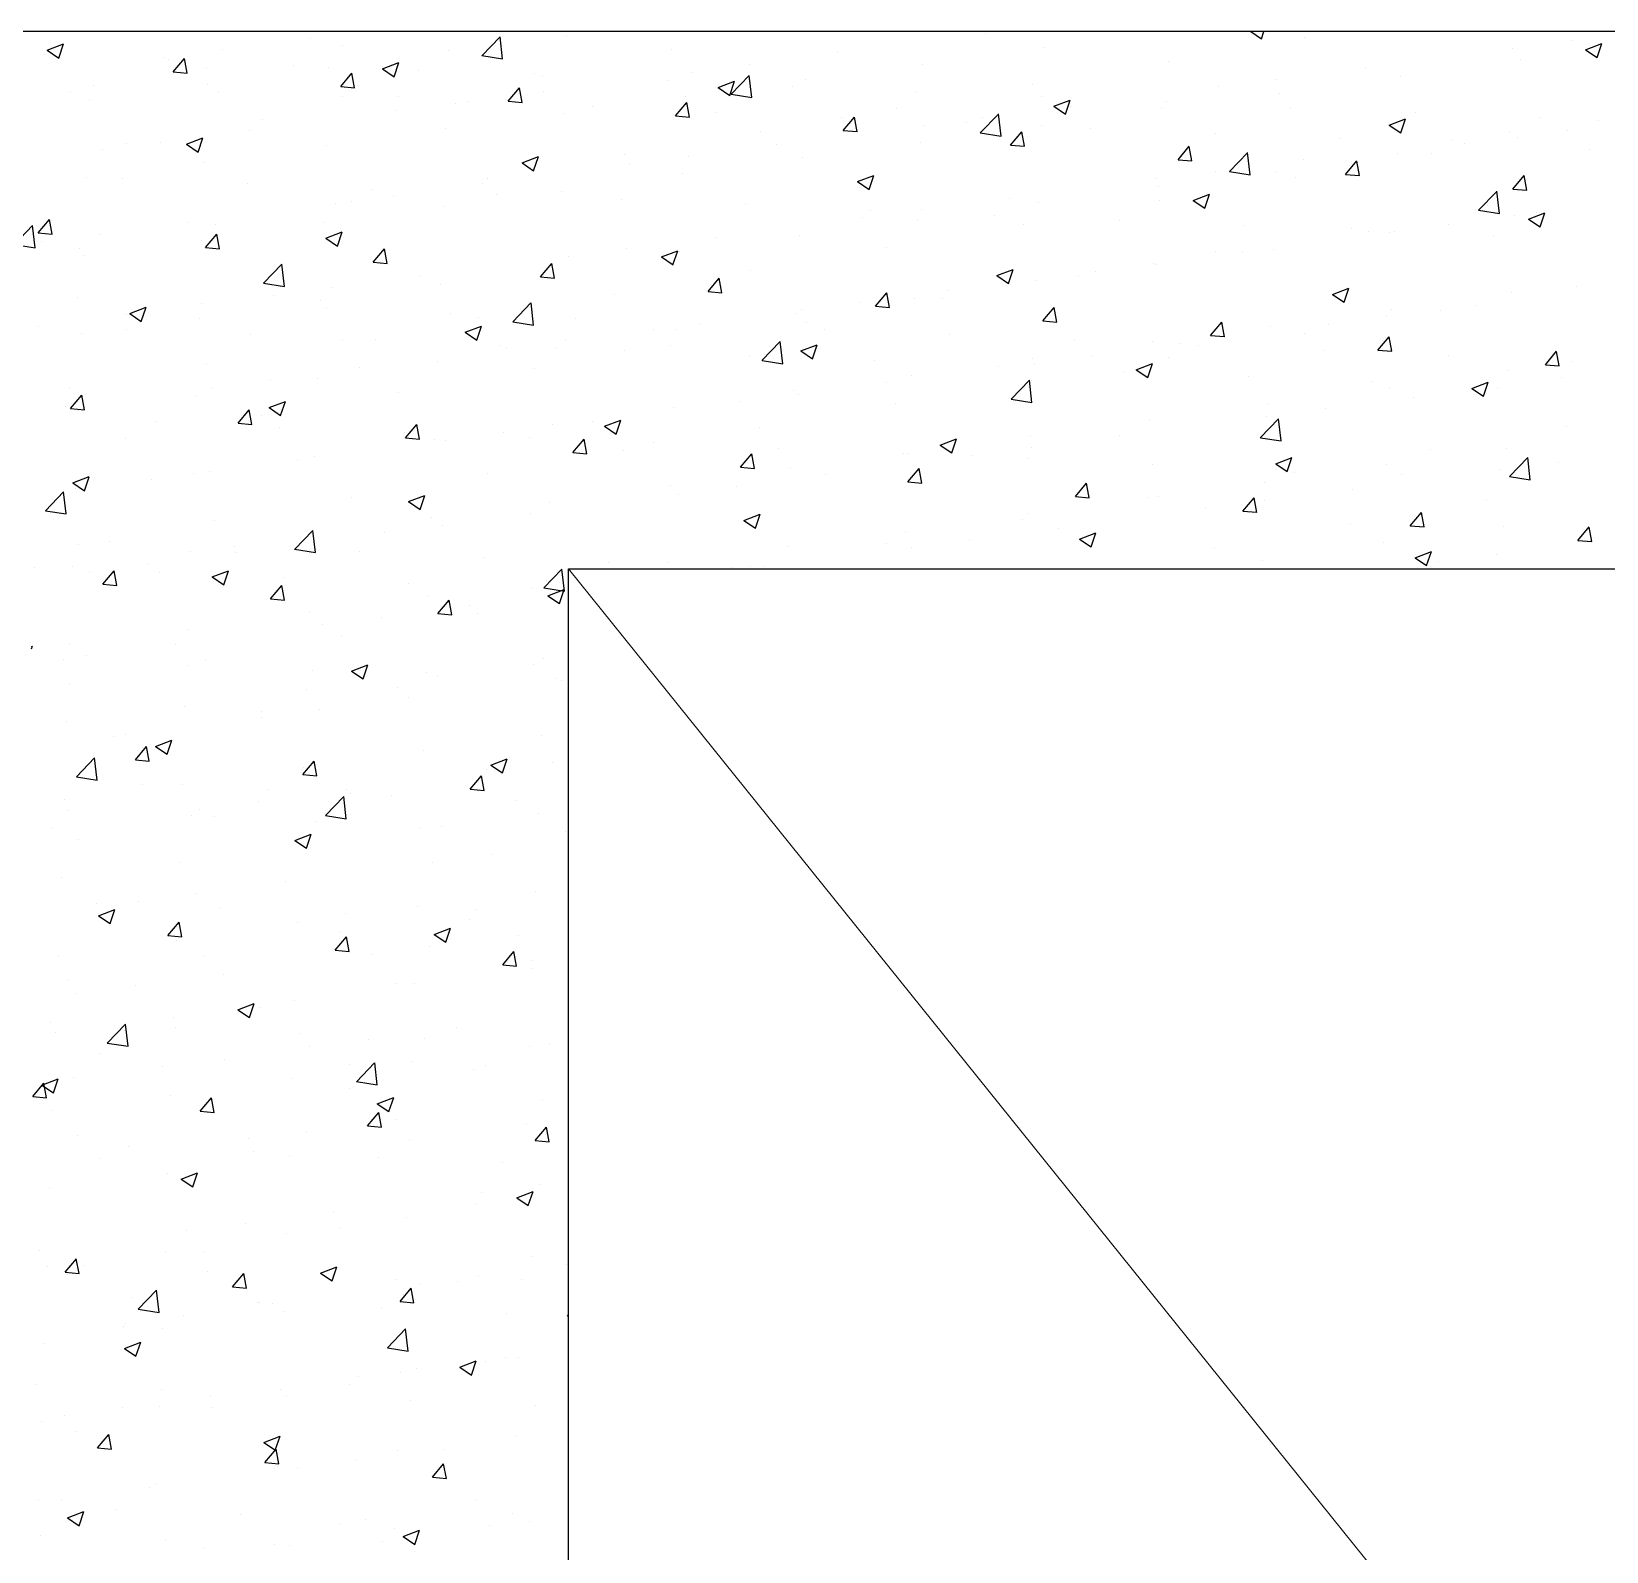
# Model space of a CAD drawing. Header units: millimetres. Extents: x 331487 to 517269, y 198509 to 399936.
# Drawn here: x 395720 to 396395, y 386898 to 387549 of the extents above; entities that cross this region are included whole.
import ezdxf

# ---------------------------------------------------------------- set-up
doc = ezdxf.new("R2010")
doc.units = ezdxf.units.MM
doc.header["$MEASUREMENT"] = 0
doc.layers.add('BEAM', color=1, linetype='Continuous', lineweight=5)
doc.layers.add('COLUMN', color=6, linetype='Continuous')

msp = doc.modelspace()

# ---------------------------------------------------------------- linework, layer by layer
at = {"layer": 'BEAM', "ltscale": 250}
msp.add_line((395950.13, 387319.03), (397850.13, 384959.03), dxfattribs=at)
at = {"layer": 'COLUMN'}
for p, q in [((398080.13, 387549.03), (393590.13, 387549.03)), ((395950.13, 384959.03), (395950.13, 387319.03)), ((395950.13, 387319.03), (398080.13, 387319.03))]:
    msp.add_line(p, q, dxfattribs=at)
at = {"layer": 'COLUMN', "color": 2, "linetype": 'Continuous'}
for p, q in [((395726.82, 387541.03), (395733.82, 387543.72)), ((395731.79, 387537.67), (395733.82, 387543.72)), ((395839.73, 387546.14), (395839.73, 387546.14)), ((395853.5, 387543.19), (395853.5, 387543.19)), ((395913.01, 387538.68), (395920.8, 387546.8)), ((395921.92, 387537.32), (395920.81, 387546.81)), ((395949.36, 387547.1), (395949.36, 387547.1)), ((396128.7, 387548.21), (396128.7, 387548.21)), ((396242.32, 387549.03), (396246.95, 387545.9)), ((396246.95, 387545.9), (396248, 387549.03)), ((396265.57, 387546.3), (396265.57, 387546.3)), ((396379.56, 387545.25), (396379.56, 387545.25)), ((396385.69, 387541.25), (396392.69, 387543.94)), ((396390.66, 387537.89), (396392.69, 387543.93)), ((395725.64, 387539.16), (395725.64, 387539.16)), ((395726.82, 387541.03), (395731.79, 387537.67)), ((395776.82, 387537.86), (395776.82, 387537.86)), ((395779.02, 387536.91), (395779.02, 387536.91)), ((395780.84, 387531.77), (395785.66, 387537.52)), ((395786.82, 387531.24), (395785.66, 387537.51)), ((395801.86, 387541.15), (395801.86, 387541.15)), ((395898.85, 387540.7), (395898.85, 387540.7)), ((395913.02, 387538.7), (395921.92, 387537.32)), ((395994.1, 387541.25), (395994.1, 387541.25)), ((396065.55, 387539.89), (396065.55, 387539.89)), ((396153.88, 387542.25), (396153.88, 387542.25)), ((396207.25, 387536.29), (396207.25, 387536.29)), ((396354.52, 387541.96), (396354.52, 387541.96)), ((396357.8, 387536.94), (396357.8, 387536.94)), ((396385.69, 387541.25), (396390.67, 387537.89)), ((395780.84, 387531.77), (395786.82, 387531.25)), ((395795.18, 387533.18), (395795.18, 387533.18)), ((395832.4, 387534.65), (395832.4, 387534.65)), ((395847.51, 387533.66), (395847.51, 387533.66)), ((395852.57, 387525.5), (395857.39, 387531.24)), ((395858.54, 387524.97), (395857.39, 387531.24)), ((395870.53, 387533.02), (395877.53, 387535.71)), ((395870.53, 387533.02), (395875.5, 387529.67)), ((395875.5, 387529.66), (395877.53, 387535.71)), ((395885.78, 387532.4), (395885.78, 387532.4)), ((395935.78, 387531.24), (395935.78, 387531.24)), ((395939.17, 387530.14), (395939.17, 387530.14)), ((396002.64, 387531.61), (396002.64, 387531.61)), ((396019.74, 387522.13), (396027.52, 387530.25)), ((396028.64, 387520.76), (396027.54, 387530.26)), ((396027.68, 387534.9), (396027.68, 387534.9)), ((396101.94, 387534.75), (396101.94, 387534.75)), ((396291.37, 387533.64), (396291.37, 387533.64)), ((396306.45, 387529.9), (396306.45, 387529.9)), ((395736.86, 387523.17), (395736.86, 387523.17)), ((395746.72, 387525.73), (395746.72, 387525.73)), ((395795.57, 387526.16), (395795.57, 387526.16)), ((395800.11, 387523.48), (395800.11, 387523.48)), ((395852.57, 387525.5), (395858.54, 387524.97)), ((395924.29, 387519.22), (395929.11, 387524.97)), ((395930.27, 387518.69), (395929.11, 387524.96)), ((395939.49, 387523.29), (395939.49, 387523.29)), ((395992.55, 387527.89), (395992.55, 387527.89)), ((396014.24, 387525.01), (396021.24, 387527.7)), ((396014.24, 387525.01), (396019.22, 387521.66)), ((396019.21, 387521.66), (396021.24, 387527.7)), ((396045.93, 387525.63), (396045.93, 387525.63)), ((396051.43, 387528.35), (396051.43, 387528.35)), ((396099.31, 387523.38), (396099.31, 387523.38)), ((396148.93, 387526.28), (396148.93, 387526.28)), ((396228.46, 387525.36), (396228.46, 387525.36)), ((396253.49, 387528.66), (396253.49, 387528.66)), ((396254.52, 387522.4), (396254.52, 387522.4)), ((395745.06, 387519.76), (395745.06, 387519.76)), ((395853.49, 387521.22), (395853.49, 387521.22)), ((395877.46, 387521.23), (395877.46, 387521.23)), ((395901.61, 387518.31), (395901.61, 387518.31)), ((395906.87, 387518.97), (395906.87, 387518.97)), ((395924.29, 387519.22), (395930.27, 387518.7)), ((395960.25, 387516.71), (395960.25, 387516.71)), ((395996.02, 387512.95), (396000.84, 387518.69)), ((396000.08, 387521.31), (396000.08, 387521.31)), ((396001.99, 387512.42), (396000.84, 387518.69)), ((396019.75, 387522.14), (396028.64, 387520.76)), ((396090.61, 387516.27), (396090.61, 387516.27)), ((396152.7, 387521.12), (396152.7, 387521.12)), ((396157.96, 387517), (396164.96, 387519.69)), ((396157.96, 387517), (396162.93, 387513.65)), ((396162.93, 387513.65), (396164.96, 387519.69)), ((396165.3, 387517.05), (396165.3, 387517.05)), ((396204.01, 387516), (396204.01, 387516)), ((396206.08, 387518.86), (396206.08, 387518.86)), ((396259.46, 387516.61), (396259.46, 387516.61)), ((395819.14, 387511.22), (395819.14, 387511.22)), ((395876.58, 387515.01), (395876.58, 387515.01)), ((395948.15, 387513.81), (395948.15, 387513.81)), ((395996.02, 387512.95), (396002, 387512.42)), ((396013.63, 387514.45), (396013.63, 387514.45)), ((396067.02, 387512.2), (396067.02, 387512.2)), ((396067.75, 387506.67), (396072.57, 387512.42)), ((396073.72, 387506.14), (396072.56, 387512.41)), ((396120.4, 387509.94), (396120.4, 387509.94)), ((396126.46, 387505.58), (396134.25, 387513.7)), ((396127.43, 387512.06), (396127.43, 387512.06)), ((396135.37, 387504.21), (396134.26, 387513.71)), ((396152.66, 387508.96), (396152.66, 387508.96)), ((396301.67, 387508.99), (396308.67, 387511.68)), ((396301.67, 387508.99), (396306.64, 387505.64)), ((396306.64, 387505.64), (396308.67, 387511.68)), ((396312.84, 387514.35), (396312.84, 387514.35)), ((396366.23, 387512.1), (396366.23, 387512.1)), ((396391.12, 387510.8), (396391.12, 387510.8)), ((395786.51, 387500.77), (395793.51, 387503.46)), ((395791.48, 387497.41), (395793.51, 387503.45)), ((395813.42, 387506.7), (395813.42, 387506.7)), ((395897.64, 387507.41), (395897.64, 387507.41)), ((396032.29, 387506.26), (396032.29, 387506.26)), ((396067.75, 387506.67), (396073.72, 387506.15)), ((396102.4, 387508.76), (396102.4, 387508.76)), ((396126.47, 387505.59), (396135.37, 387504.21)), ((396139.47, 387500.4), (396144.29, 387506.14)), ((396145.45, 387499.87), (396144.29, 387506.13)), ((396173.78, 387507.69), (396173.78, 387507.69)), ((396227.16, 387505.43), (396227.16, 387505.43)), ((396280.55, 387503.18), (396280.55, 387503.18)), ((396328.21, 387502.52), (396328.21, 387502.52)), ((396353.25, 387505.81), (396353.25, 387505.81)), ((396356.58, 387503.65), (396356.58, 387503.65)), ((396378.07, 387506.65), (396378.07, 387506.65)), ((395750.52, 387498.42), (395750.52, 387498.42)), ((395760.83, 387501.21), (395760.83, 387501.21)), ((395775.55, 387501.71), (395775.55, 387501.71)), ((395786.51, 387500.77), (395791.48, 387497.41)), ((395846.29, 387500.37), (395846.29, 387500.37)), ((395930.22, 387492.76), (395937.22, 387495.45)), ((395935.19, 387489.4), (395937.22, 387495.45)), ((395973.97, 387496.24), (395973.97, 387496.24)), ((396001.37, 387495.46), (396001.37, 387495.46)), ((396039.24, 387500.45), (396039.24, 387500.45)), ((396100.72, 387501.46), (396100.72, 387501.46)), ((396139.47, 387500.4), (396145.45, 387499.87)), ((396211.2, 387494.12), (396216.02, 387499.87)), ((396217.17, 387493.59), (396216.02, 387499.86)), ((396233.18, 387489.03), (396240.97, 387497.14)), ((396242.09, 387487.66), (396240.99, 387497.16)), ((396305.24, 387496.61), (396305.24, 387496.61)), ((396319.76, 387496.64), (396319.76, 387496.64)), ((396333.93, 387500.92), (396333.93, 387500.92)), ((396387.31, 387498.67), (396387.31, 387498.67)), ((395794.35, 387492.87), (395794.35, 387492.87)), ((395930.22, 387492.76), (395935.2, 387489.4)), ((395976.34, 387492.17), (395976.34, 387492.17)), ((396050.21, 387495.06), (396050.21, 387495.06)), ((396211.2, 387494.12), (396217.17, 387493.6)), ((396227.19, 387489.21), (396227.19, 387489.21)), ((396233.2, 387489.04), (396242.09, 387487.66)), ((396253.3, 387489.11), (396253.3, 387489.11)), ((396265.06, 387494.2), (396265.06, 387494.2)), ((396282.92, 387487.84), (396287.74, 387493.59)), ((396288.9, 387487.32), (396287.74, 387493.58)), ((395743.84, 387486.47), (395743.84, 387486.47)), ((395759.13, 387486.08), (395759.13, 387486.08)), ((395812.51, 387483.82), (395812.51, 387483.82)), ((395913.18, 387483.85), (395913.18, 387483.85)), ((395915.65, 387486.23), (395915.65, 387486.23)), ((395998.87, 387488.02), (395998.87, 387488.02)), ((396073.93, 387484.75), (396080.94, 387487.44)), ((396073.93, 387484.75), (396078.91, 387481.39)), ((396078.91, 387481.39), (396080.93, 387487.44)), ((396202.15, 387485.92), (396202.15, 387485.92)), ((396202.79, 387482.71), (396202.79, 387482.71)), ((396261.44, 387486.63), (396261.44, 387486.63)), ((396282.92, 387487.84), (396288.9, 387487.32)), ((396354.65, 387481.57), (396359.47, 387487.31)), ((396360.62, 387481.04), (396359.47, 387487.31)), ((395850.27, 387475.57), (395850.27, 387475.57)), ((395857.34, 387476.22), (395857.34, 387476.22)), ((395865.89, 387481.57), (395865.89, 387481.57)), ((395875.31, 387478.87), (395875.31, 387478.87)), ((395919.27, 387479.31), (395919.27, 387479.31)), ((395946.93, 387480.52), (395946.93, 387480.52)), ((395972.65, 387477.06), (395972.65, 387477.06)), ((396139, 387477.6), (396139, 387477.6)), ((396151.45, 387475.67), (396151.45, 387475.67)), ((396203.12, 387476.62), (396203.12, 387476.62)), ((396217.65, 387476.74), (396224.65, 387479.43)), ((396217.65, 387476.74), (396222.62, 387473.39)), ((396222.62, 387473.38), (396224.65, 387479.43)), ((396339.91, 387472.48), (396347.7, 387480.59)), ((396348.81, 387471.11), (396347.71, 387480.61)), ((396354.65, 387481.57), (396360.63, 387481.05)), ((395722.99, 387462.83), (395727.81, 387468.57)), ((395728.97, 387462.3), (395727.81, 387468.57)), ((395896.42, 387474.12), (395896.42, 387474.12)), ((396026.04, 387474.8), (396026.04, 387474.8)), ((396076.09, 387469.32), (396076.09, 387469.32)), ((396079.42, 387472.54), (396079.42, 387472.54)), ((396101.12, 387472.62), (396101.12, 387472.62)), ((396132.8, 387470.29), (396132.8, 387470.29)), ((396339.92, 387472.49), (396348.81, 387471.11)), ((396343.72, 387474.68), (396343.72, 387474.68)), ((396355.37, 387470.36), (396355.37, 387470.36)), ((396361.36, 387468.73), (396368.36, 387471.42)), ((396361.36, 387468.73), (396366.33, 387465.38)), ((396364.81, 387471.36), (396364.81, 387471.36)), ((396366.33, 387465.38), (396368.36, 387471.42)), ((395712.82, 387457.82), (395720.61, 387465.94)), ((395721.73, 387456.46), (395720.62, 387465.95)), ((395722.99, 387462.83), (395728.97, 387462.3)), ((395749.24, 387462.27), (395749.24, 387462.27)), ((395787.12, 387467.26), (395787.12, 387467.26)), ((395794.72, 387456.55), (395799.54, 387462.3)), ((395799.02, 387466.21), (395799.02, 387466.21)), ((395800.69, 387456.02), (395799.54, 387462.29)), ((395845.08, 387467.08), (395845.08, 387467.08)), ((395846.2, 387460.51), (395853.2, 387463.19)), ((395851.17, 387457.15), (395853.2, 387463.19)), ((396049, 387461.77), (396049, 387461.77)), ((396099.51, 387468.17), (396099.51, 387468.17)), ((396144.8, 387466.61), (396144.8, 387466.61)), ((396186.18, 387468.03), (396186.18, 387468.03)), ((396239.57, 387465.78), (396239.57, 387465.78)), ((396285.4, 387464.67), (396285.4, 387464.67)), ((396292.95, 387463.52), (396292.95, 387463.52)), ((396301.91, 387463.07), (396301.91, 387463.07)), ((396304.02, 387463.32), (396304.02, 387463.32)), ((396326.94, 387466.37), (396326.94, 387466.37)), ((395712.83, 387457.84), (395721.73, 387456.46)), ((395724.21, 387458.97), (395724.21, 387458.97)), ((395740.7, 387456.2), (395740.7, 387456.2)), ((395793.14, 387459.58), (395793.14, 387459.58)), ((395794.72, 387456.55), (395800.69, 387456.03)), ((395846.2, 387460.51), (395851.17, 387457.15)), ((395866.44, 387450.28), (395871.26, 387456.02)), ((395872.42, 387449.75), (395871.26, 387456.02)), ((395975.06, 387456.02), (395975.06, 387456.02)), ((395989.91, 387452.5), (395996.91, 387455.18)), ((395994.88, 387449.14), (395996.91, 387455.18)), ((396012.94, 387461.01), (396012.94, 387461.01)), ((396086.48, 387456.6), (396086.48, 387456.6)), ((396252.08, 387455.82), (396252.08, 387455.82)), ((396346.33, 387461.27), (396346.33, 387461.27)), ((395742.63, 387453.18), (395742.63, 387453.18)), ((395819.55, 387441.27), (395827.33, 387449.39)), ((395828.45, 387439.9), (395827.35, 387449.4)), ((395866.44, 387450.28), (395872.42, 387449.75)), ((395938.17, 387444), (395942.99, 387449.75)), ((395944.14, 387443.47), (395942.99, 387449.74)), ((395950.03, 387452.73), (395950.03, 387452.73)), ((395989.91, 387452.5), (395994.89, 387449.14)), ((395997.65, 387454.73), (395997.65, 387454.73)), ((396200.88, 387449.77), (396200.88, 387449.77)), ((396201.57, 387449.42), (396201.57, 387449.42)), ((396227.08, 387454.66), (396227.08, 387454.66)), ((396238.75, 387454.76), (396238.75, 387454.76)), ((395886.87, 387444.41), (395886.87, 387444.41)), ((395938.17, 387444), (395944.15, 387443.48)), ((395945.71, 387447.23), (395945.71, 387447.23)), ((396009.89, 387437.73), (396014.72, 387443.47)), ((396015.87, 387437.2), (396014.71, 387443.47)), ((396028.16, 387446.59), (396028.16, 387446.59)), ((396133.62, 387444.49), (396140.63, 387447.18)), ((396133.62, 387444.49), (396138.6, 387441.13)), ((396138.6, 387441.13), (396140.62, 387447.17)), ((396150.23, 387442.38), (396150.23, 387442.38)), ((396168.76, 387444.65), (396168.76, 387444.65)), ((396175.85, 387446.48), (396175.85, 387446.48)), ((395739.65, 387434.98), (395739.65, 387434.98)), ((395819.56, 387441.28), (395828.45, 387439.9)), ((395823.97, 387436.13), (395823.97, 387436.13)), ((395849, 387439.43), (395849, 387439.43)), ((395895.2, 387440.83), (395895.2, 387440.83)), ((395969.84, 387436.58), (395969.84, 387436.58)), ((396009.89, 387437.73), (396015.87, 387437.2)), ((396081.62, 387431.45), (396086.44, 387437.2)), ((396087.6, 387430.92), (396086.44, 387437.19)), ((396098.29, 387434.88), (396098.29, 387434.88)), ((396112.69, 387438.16), (396112.69, 387438.16)), ((396277.34, 387436.48), (396284.34, 387439.17)), ((396277.34, 387436.48), (396282.31, 387433.12)), ((396282.31, 387433.12), (396284.34, 387439.17)), ((396354.15, 387437.07), (396354.15, 387437.07)), ((396381.91, 387439.69), (396381.91, 387439.69)), ((395762.18, 387428.25), (395769.18, 387430.94)), ((395762.18, 387428.25), (395767.15, 387424.9)), ((395767.15, 387424.9), (395769.18, 387430.94)), ((395793.03, 387432.72), (395793.03, 387432.72)), ((395843.86, 387433.79), (395843.86, 387433.79)), ((395846.42, 387430.47), (395846.42, 387430.47)), ((395899.8, 387428.21), (395899.8, 387428.21)), ((395926.27, 387424.72), (395934.06, 387432.84)), ((395935.18, 387423.35), (395934.07, 387432.85)), ((396047.78, 387428.48), (396047.78, 387428.48)), ((396049.78, 387429.88), (396049.78, 387429.88)), ((396074.82, 387433.18), (396074.82, 387433.18)), ((396081.62, 387431.45), (396087.6, 387430.93)), ((396110.44, 387434.64), (396110.44, 387434.64)), ((396153.35, 387425.18), (396158.17, 387430.92)), ((396159.32, 387424.65), (396158.17, 387430.92)), ((396302.81, 387430.03), (396302.81, 387430.03)), ((396323.59, 387429.68), (396323.59, 387429.68)), ((396338.51, 387431.92), (396338.51, 387431.92)), ((395722.94, 387422.83), (395722.94, 387422.83)), ((395760.74, 387421.55), (395760.74, 387421.55)), ((395760.81, 387427.82), (395760.81, 387427.82)), ((395791.92, 387426.29), (395791.92, 387426.29)), ((395905.89, 387420.24), (395912.89, 387422.93)), ((395910.86, 387416.89), (395912.89, 387422.93)), ((395911.53, 387426.57), (395911.53, 387426.57)), ((395926.28, 387424.73), (395935.18, 387423.35)), ((395953.18, 387425.96), (395953.18, 387425.96)), ((395986.63, 387421.57), (395986.63, 387421.57)), ((395996.44, 387421.44), (395996.44, 387421.44)), ((396006.56, 387423.7), (396006.56, 387423.7)), ((396052.12, 387424.63), (396052.12, 387424.63)), ((396059.95, 387421.45), (396059.95, 387421.45)), ((396153.35, 387425.18), (396159.32, 387424.65)), ((396225.07, 387418.9), (396229.89, 387424.65)), ((396231.05, 387418.37), (396229.89, 387424.64)), ((396250.87, 387422.53), (396250.87, 387422.53)), ((396275.6, 387423.63), (396275.6, 387423.63)), ((396300.63, 387426.93), (396300.63, 387426.93)), ((395741.41, 387419.89), (395741.41, 387419.89)), ((395814.12, 387419.29), (395814.12, 387419.29)), ((395853.21, 387416.56), (395853.21, 387416.56)), ((395867.5, 387417.03), (395867.5, 387417.03)), ((395905.89, 387420.24), (395910.86, 387416.89)), ((395920.88, 387414.78), (395920.88, 387414.78)), ((395948.76, 387416.58), (395948.76, 387416.58)), ((395993.81, 387414.62), (395993.81, 387414.62)), ((396032.99, 387408.17), (396040.78, 387416.28)), ((396041.9, 387406.8), (396040.8, 387416.3)), ((396049.6, 387412.24), (396056.6, 387414.92)), ((396054.57, 387408.88), (396056.6, 387414.92)), ((396113.33, 387419.19), (396113.33, 387419.19)), ((396166.71, 387416.93), (396166.71, 387416.93)), ((396200.36, 387416.13), (396200.36, 387416.13)), ((396212.45, 387415.32), (396212.45, 387415.32)), ((396220.09, 387414.68), (396220.09, 387414.68)), ((396225.07, 387418.9), (396231.05, 387418.38)), ((396265.27, 387419.67), (396265.27, 387419.67)), ((396296.8, 387412.63), (396301.62, 387418.37)), ((396302.77, 387412.1), (396301.62, 387418.37)), ((395923.72, 387413.29), (395923.72, 387413.29)), ((395944.5, 387413.94), (395944.5, 387413.94)), ((395974.27, 387412.52), (395974.27, 387412.52)), ((396027.65, 387410.27), (396027.65, 387410.27)), ((396033.01, 387408.18), (396041.9, 387406.8)), ((396049.6, 387412.24), (396054.58, 387408.88)), ((396081.03, 387408.01), (396081.03, 387408.01)), ((396149.01, 387409.09), (396149.01, 387409.09)), ((396174.57, 387410.33), (396174.57, 387410.33)), ((396206.95, 387409.66), (396206.95, 387409.66)), ((396273.47, 387412.42), (396273.47, 387412.42)), ((396296.8, 387412.63), (396302.78, 387412.1)), ((396326.86, 387410.17), (396326.86, 387410.17)), ((396368.52, 387406.35), (396373.35, 387412.1)), ((396374.5, 387405.82), (396373.34, 387412.09)), ((396380.24, 387407.91), (396380.24, 387407.91)), ((395794.89, 387406.55), (395794.89, 387406.55)), ((395860.57, 387404.97), (395860.57, 387404.97)), ((395893.99, 387407.54), (395893.99, 387407.54)), ((395935.49, 387404.61), (395935.49, 387404.61)), ((396097.08, 387401.59), (396097.08, 387401.59)), ((396134.41, 387405.76), (396134.41, 387405.76)), ((396149.54, 387407.04), (396149.54, 387407.04)), ((396187.79, 387403.5), (396187.79, 387403.5)), ((396193.32, 387404.23), (396200.32, 387406.91)), ((396193.32, 387404.23), (396198.29, 387400.87)), ((396198.29, 387400.87), (396200.31, 387406.91)), ((396241.18, 387401.25), (396241.18, 387401.25)), ((396352.93, 387403.78), (396352.93, 387403.78)), ((396368.52, 387406.35), (396374.5, 387405.83)), ((395736.57, 387396.54), (395736.57, 387396.54)), ((395797.66, 387396.69), (395797.66, 387396.69)), ((395822.69, 387399.98), (395822.69, 387399.98)), ((395842.64, 387400.5), (395842.64, 387400.5)), ((395877.17, 387394.6), (395877.17, 387394.6)), ((396046.56, 387395.19), (396046.56, 387395.19)), ((396086.38, 387398.72), (396086.38, 387398.72)), ((396139.72, 387391.62), (396147.51, 387399.73)), ((396148.62, 387390.25), (396147.52, 387399.75)), ((396148.63, 387399.65), (396148.63, 387399.65)), ((396294.56, 387398.99), (396294.56, 387398.99)), ((396301.59, 387396.74), (396301.59, 387396.74)), ((396337.03, 387396.22), (396344.03, 387398.91)), ((396337.03, 387396.22), (396342, 387392.86)), ((396342, 387392.86), (396344.03, 387398.9)), ((396347.94, 387396.74), (396347.94, 387396.74)), ((396375.36, 387400.79), (396375.36, 387400.79)), ((395734.5, 387388.37), (395734.5, 387388.37)), ((395736.87, 387387.61), (395741.69, 387393.35)), ((395736.87, 387387.61), (395742.84, 387387.09)), ((395742.84, 387387.08), (395741.68, 387393.35)), ((395790.71, 387393), (395790.71, 387393)), ((395821.87, 387387.99), (395828.87, 387390.68)), ((395821.87, 387387.99), (395826.84, 387384.64)), ((395826.84, 387384.63), (395828.87, 387390.68)), ((395995.22, 387388.15), (395995.22, 387388.15)), ((396023.48, 387390.44), (396023.48, 387390.44)), ((396048.51, 387393.74), (396048.51, 387393.74)), ((396090.32, 387389.64), (396090.32, 387389.64)), ((396139.73, 387391.63), (396148.62, 387390.25)), ((396249.65, 387389.24), (396249.65, 387389.24)), ((396274.33, 387387.49), (396274.33, 387387.49)), ((396312.2, 387392.47), (396312.2, 387392.47)), ((395740.19, 387386.6), (395740.19, 387386.6)), ((395773.14, 387381.89), (395773.14, 387381.89)), ((395808.59, 387381.33), (395813.41, 387387.08)), ((395808.59, 387381.33), (395814.57, 387380.81)), ((395814.57, 387380.8), (395813.41, 387387.07)), ((395818.85, 387384.59), (395818.85, 387384.59)), ((395880.32, 387375.06), (395885.14, 387380.8)), ((395886.29, 387374.53), (395885.14, 387380.8)), ((395960.32, 387382.13), (395960.32, 387382.13)), ((395965.58, 387379.98), (395972.58, 387382.67)), ((395970.55, 387376.63), (395972.58, 387382.67)), ((396199.14, 387382.84), (396199.14, 387382.84)), ((396246.44, 387375.06), (396254.23, 387383.18)), ((396249.29, 387384.19), (396249.29, 387384.19)), ((396255.35, 387373.7), (396254.24, 387383.19)), ((395760.53, 387374.58), (395760.53, 387374.58)), ((395826.52, 387379.64), (395826.52, 387379.64)), ((395879.9, 387377.38), (395879.9, 387377.38)), ((395880.32, 387375.06), (395886.29, 387374.53)), ((395892.77, 387374.25), (395892.77, 387374.25)), ((395922.45, 387377.14), (395922.45, 387377.14)), ((395933.29, 387375.13), (395933.29, 387375.13)), ((395943.28, 387380.65), (395943.28, 387380.65)), ((395952.04, 387368.78), (395956.86, 387374.53)), ((395958.02, 387368.25), (395956.86, 387374.52)), ((395965.58, 387379.98), (395970.55, 387376.63)), ((396032, 387379.63), (396032, 387379.63)), ((396109.29, 387371.97), (396116.29, 387374.66)), ((396114.26, 387368.62), (396116.29, 387374.66)), ((396147.8, 387375.8), (396147.8, 387375.8)), ((396186.14, 387375.88), (396186.14, 387375.88)), ((396246.45, 387375.08), (396255.35, 387373.7)), ((396377.78, 387380.02), (396377.78, 387380.02)), ((395841.43, 387367.21), (395841.43, 387367.21)), ((395897.41, 387373.84), (395897.41, 387373.84)), ((395952.04, 387368.78), (395958.02, 387368.26)), ((395973.68, 387369.62), (395973.68, 387369.62)), ((395986.67, 387372.87), (395986.67, 387372.87)), ((396023.77, 387362.51), (396028.59, 387368.25)), ((396029.75, 387361.98), (396028.59, 387368.25)), ((396040.05, 387370.61), (396040.05, 387370.61)), ((396093.43, 387368.36), (396093.43, 387368.36)), ((396095.86, 387368.3), (396095.86, 387368.3)), ((396109.29, 387371.97), (396114.27, 387368.62)), ((396123.23, 387367.6), (396123.23, 387367.6)), ((396148.27, 387370.89), (396148.27, 387370.89)), ((396319.46, 387370.01), (396319.46, 387370.01)), ((396351.72, 387370.49), (396351.72, 387370.49)), ((395796.39, 387360.54), (395796.39, 387360.54)), ((395834.26, 387365.53), (395834.26, 387365.53)), ((396023.77, 387362.51), (396029.75, 387361.98)), ((396045.35, 387361.9), (396045.35, 387361.9)), ((396095.5, 387356.23), (396100.32, 387361.98)), ((396101.47, 387355.7), (396100.31, 387361.97)), ((396146.81, 387366.1), (396146.81, 387366.1)), ((396200.2, 387363.85), (396200.2, 387363.85)), ((396253.01, 387363.96), (396260.01, 387366.65)), ((396253.01, 387363.96), (396257.98, 387360.61)), ((396253.58, 387361.59), (396253.58, 387361.59)), ((396257.98, 387360.61), (396260, 387366.65)), ((396300.38, 387363.45), (396300.38, 387363.45)), ((396349.05, 387361.35), (396349.05, 387361.35)), ((396353.17, 387358.51), (396360.95, 387366.63)), ((396362.07, 387357.14), (396360.97, 387366.64)), ((396374.08, 387364.64), (396374.08, 387364.64)), ((395737.84, 387355.74), (395744.85, 387358.43)), ((395737.85, 387355.74), (395742.82, 387352.38)), ((395742.82, 387352.38), (395744.84, 387358.42)), ((395771.35, 387357.25), (395771.35, 387357.25)), ((395789.49, 387359.71), (395789.49, 387359.71)), ((395915.36, 387359.61), (395915.36, 387359.61)), ((395994, 387354.86), (395994, 387354.86)), ((396022.2, 387354.29), (396022.2, 387354.29)), ((396060.08, 387359.28), (396060.08, 387359.28)), ((396095.5, 387356.23), (396101.47, 387355.71)), ((396167.22, 387349.96), (396172.04, 387355.7)), ((396173.2, 387349.43), (396172.04, 387355.7)), ((396248.44, 387355.95), (396248.44, 387355.95)), ((396261.14, 387360), (396261.14, 387360)), ((396306.96, 387359.34), (396306.96, 387359.34)), ((396353.18, 387358.52), (396362.07, 387357.14)), ((396360.34, 387357.08), (396360.34, 387357.08)), ((395726.08, 387343.86), (395733.87, 387351.98)), ((395734.99, 387342.49), (395733.88, 387351.99)), ((395738.98, 387353.31), (395738.98, 387353.31)), ((395857.04, 387349.59), (395857.04, 387349.59)), ((395881.56, 387347.73), (395888.56, 387350.42)), ((395881.56, 387347.73), (395886.53, 387344.37)), ((395886.53, 387344.37), (395888.56, 387350.42)), ((395942.07, 387347.36), (395942.07, 387347.36)), ((395997.17, 387351), (395997.17, 387351)), ((396167.22, 387349.96), (396173.2, 387349.43)), ((396197.93, 387349.55), (396197.93, 387349.55)), ((396202.82, 387349.99), (396202.82, 387349.99)), ((396238.95, 387343.68), (396243.77, 387349.43)), ((396244.92, 387343.15), (396243.77, 387349.42)), ((396248.02, 387348.05), (396248.02, 387348.05)), ((396285.89, 387353.03), (396285.89, 387353.03)), ((396343.42, 387348.06), (396343.42, 387348.06)), ((395726.09, 387343.87), (395734.99, 387342.49)), ((395891.56, 387340.96), (395891.56, 387340.96)), ((395934.01, 387342.68), (395934.01, 387342.68)), ((396025.27, 387339.72), (396032.27, 387342.41)), ((396030.24, 387336.36), (396032.27, 387342.41)), ((396146.58, 387342.51), (396146.58, 387342.51)), ((396222.99, 387344.75), (396222.99, 387344.75)), ((396238.95, 387343.68), (396244.92, 387343.16)), ((396310.67, 387337.41), (396315.49, 387343.15)), ((396316.65, 387336.88), (396315.49, 387343.15)), ((395798.72, 387339.58), (395798.72, 387339.58)), ((395832.8, 387327.31), (395840.59, 387335.42)), ((395840.21, 387333.92), (395840.21, 387333.92)), ((395841.71, 387325.94), (395840.6, 387335.44)), ((395871.11, 387334.4), (395871.11, 387334.4)), ((395896.14, 387337.7), (395896.14, 387337.7)), ((396025.27, 387339.72), (396030.25, 387336.36)), ((396094.64, 387335.01), (396094.64, 387335.01)), ((396144.5, 387339.98), (396144.5, 387339.98)), ((396159.83, 387336.44), (396159.83, 387336.44)), ((396168.98, 387331.71), (396175.99, 387334.4)), ((396173.96, 387328.35), (396175.98, 387334.4)), ((396285.1, 387338.05), (396285.1, 387338.05)), ((396310.67, 387337.41), (396316.65, 387336.88)), ((396350.5, 387337.2), (396350.5, 387337.2)), ((396382.4, 387331.13), (396387.22, 387336.88)), ((396388.38, 387330.6), (396387.22, 387336.87)), ((395740.4, 387329.57), (395740.4, 387329.57)), ((395753.67, 387330.79), (395753.67, 387330.79)), ((395807.05, 387328.54), (395807.05, 387328.54)), ((395832.82, 387327.32), (395841.71, 387325.94)), ((396044.13, 387328.61), (396044.13, 387328.61)), ((396086.19, 387329.97), (396086.19, 387329.97)), ((396096.92, 387328.15), (396096.92, 387328.15)), ((396121.96, 387331.45), (396121.96, 387331.45)), ((396168.98, 387331.71), (396173.96, 387328.36)), ((396226.79, 387328.03), (396226.79, 387328.03)), ((396299.16, 387330.16), (396299.16, 387330.16)), ((396382.4, 387331.13), (396388.38, 387330.61)), ((396385.65, 387330.19), (396385.65, 387330.19)), ((395737.76, 387320.02), (395737.76, 387320.02)), ((395770.08, 387321.1), (395770.08, 387321.1)), ((395788.27, 387326.42), (395788.27, 387326.42)), ((395807.95, 387326.09), (395807.95, 387326.09)), ((395860.43, 387326.28), (395860.43, 387326.28)), ((395913.81, 387324.03), (395913.81, 387324.03)), ((395967.19, 387321.77), (395967.19, 387321.77)), ((395992.79, 387321.57), (395992.79, 387321.57)), ((396247.22, 387322.67), (396247.22, 387322.67)), ((396312.7, 387323.7), (396319.7, 387326.39)), ((396312.7, 387323.7), (396317.67, 387320.35)), ((396317.67, 387320.35), (396319.7, 387326.39)), ((396322.74, 387321.91), (396322.74, 387321.91)), ((396347.78, 387325.2), (396347.78, 387325.2)), ((395721.37, 387319.62), (395721.37, 387319.62)), ((395745.05, 387317.81), (395745.05, 387317.81)), ((395750.74, 387312.39), (395755.56, 387318.13)), ((395756.72, 387311.86), (395755.56, 387318.13)), ((395774.75, 387317.36), (395774.75, 387317.36)), ((395797.54, 387315.48), (395804.54, 387318.16)), ((395797.54, 387315.48), (395802.51, 387312.12)), ((395802.51, 387312.12), (395804.53, 387318.16)), ((395828.13, 387315.1), (395828.13, 387315.1)), ((395939.53, 387310.76), (395947.32, 387318.87)), ((395940.85, 387314.07), (395940.85, 387314.07)), ((395948.43, 387309.39), (395947.33, 387318.89)), ((396020.58, 387319.51), (396020.58, 387319.51)), ((396027.87, 387319.96), (396027.87, 387319.96)), ((396033.77, 387319.84), (396033.77, 387319.84)), ((395750.74, 387312.39), (395756.72, 387311.87)), ((395822.47, 387306.11), (395827.29, 387311.86)), ((395828.44, 387305.59), (395827.29, 387311.85)), ((395881.51, 387312.85), (395881.51, 387312.85)), ((395890.34, 387307.67), (395890.34, 387307.67)), ((395934.9, 387310.59), (395934.9, 387310.59)), ((395939.54, 387310.77), (395948.43, 387309.39)), ((395941.25, 387307.47), (395948.25, 387310.15)), ((395941.25, 387307.47), (395946.22, 387304.11)), ((395946.22, 387304.11), (395948.25, 387310.15)), ((395822.47, 387306.11), (395828.44, 387305.59)), ((395839, 387300.63), (395839, 387300.63)), ((395894.19, 387299.84), (395899.01, 387305.58)), ((395894.19, 387299.84), (395900.17, 387299.32)), ((395900.17, 387299.31), (395899.01, 387305.58)), ((395907.71, 387303.24), (395907.71, 387303.24)), ((395911.23, 387299.94), (395911.23, 387299.94)), ((395787.06, 387293.13), (395787.06, 387293.13)), ((395844.8, 387294.96), (395844.8, 387294.96)), ((395869.83, 387298.26), (395869.83, 387298.26)), ((395736.55, 387286.73), (395736.55, 387286.73)), ((395781.65, 387286.65), (395781.65, 387286.65)), ((395852.91, 387289.93), (395852.91, 387289.93)), ((395720.13, 387285.76), (395720.52, 387285.91)), ((395720.13, 387284.78), (395720.51, 387285.91)), ((395733.77, 387279.96), (395733.77, 387279.96)), ((395743.77, 387281.66), (395743.77, 387281.66)), ((395794.59, 387279.92), (395794.59, 387279.92)), ((395939.63, 387280.78), (395939.63, 387280.78)), ((395787.15, 387277.71), (395787.15, 387277.71)), ((395840.53, 387275.45), (395840.53, 387275.45)), ((395857.23, 387275.21), (395864.23, 387277.9)), ((395857.23, 387275.21), (395862.2, 387271.86)), ((395862.2, 387271.86), (395864.23, 387277.9)), ((395889.12, 387274.38), (395889.12, 387274.38)), ((395893.92, 387273.19), (395893.92, 387273.19)), ((395935.19, 387277.98), (395935.19, 387277.98)), ((395736.27, 387269.91), (395736.27, 387269.91)), ((395837.78, 387267.34), (395837.78, 387267.34)), ((395876.87, 387267.97), (395876.87, 387267.97)), ((395944.56, 387272.12), (395944.56, 387272.12)), ((395947.3, 387270.94), (395947.3, 387270.94)), ((395785.84, 387259.84), (395785.84, 387259.84)), ((395881.4, 387263.8), (395881.4, 387263.8)), ((395735.33, 387253.44), (395735.33, 387253.44)), ((395818.49, 387255.52), (395818.49, 387255.52)), ((395818.55, 387257.96), (395818.55, 387257.96)), ((395843.53, 387258.82), (395843.53, 387258.82)), ((395755.34, 387247.21), (395755.34, 387247.21)), ((395760.24, 387247.95), (395760.24, 387247.95)), ((395938.42, 387247.49), (395938.42, 387247.49)), ((395764.62, 387237.17), (395769.44, 387242.92)), ((395770.59, 387236.64), (395769.43, 387242.91)), ((395773.2, 387242.96), (395780.21, 387245.65)), ((395773.2, 387242.96), (395778.18, 387239.61)), ((395778.18, 387239.6), (395780.2, 387245.65)), ((395887.91, 387241.09), (395887.91, 387241.09)), ((395739.34, 387229.9), (395747.13, 387238.01)), ((395748.24, 387228.53), (395747.14, 387238.03)), ((395764.62, 387237.17), (395770.59, 387236.65)), ((395836.34, 387230.89), (395841.16, 387236.64)), ((395836.56, 387234.05), (395836.56, 387234.05)), ((395842.32, 387230.37), (395841.16, 387236.63)), ((395915.06, 387232.98), (395915.06, 387232.98)), ((395916.92, 387234.95), (395923.92, 387237.64)), ((395916.92, 387234.95), (395921.89, 387231.6)), ((395918.25, 387232.68), (395918.25, 387232.68)), ((395921.89, 387231.6), (395923.92, 387237.64)), ((395943.28, 387235.97), (395943.28, 387235.97)), ((395739.35, 387229.91), (395748.24, 387228.53)), ((395767.68, 387226.61), (395767.68, 387226.61)), ((395784.63, 387226.55), (395784.63, 387226.55)), ((395836.34, 387230.89), (395842.32, 387230.37)), ((395908.07, 387224.62), (395912.89, 387230.36)), ((395914.04, 387224.09), (395912.89, 387230.36)), ((395734.11, 387220.15), (395734.11, 387220.15)), ((395817.22, 387219.38), (395817.22, 387219.38)), ((395821.06, 387224.35), (395821.06, 387224.35)), ((395846.06, 387213.34), (395853.85, 387221.46)), ((395854.97, 387211.98), (395853.86, 387221.47)), ((395855.09, 387224.36), (395855.09, 387224.36)), ((395856.75, 387222.97), (395856.75, 387222.97)), ((395874.44, 387222.1), (395874.44, 387222.1)), ((395908.07, 387224.62), (395914.05, 387224.1)), ((395927.83, 387219.84), (395927.83, 387219.84)), ((395735.38, 387215.43), (395735.38, 387215.43)), ((395788.76, 387213.17), (395788.76, 387213.17)), ((395792.19, 387216.08), (395792.19, 387216.08)), ((395798.43, 387212.96), (395798.43, 387212.96)), ((395846.07, 387213.36), (395854.97, 387211.98)), ((395937.2, 387214.21), (395937.2, 387214.21)), ((395729.03, 387207.76), (395729.03, 387207.76)), ((395832.89, 387202.7), (395839.9, 387205.39)), ((395837.87, 387199.34), (395839.89, 387205.39)), ((395842.15, 387210.92), (395842.15, 387210.92)), ((395886.69, 387207.8), (395886.69, 387207.8)), ((395895.53, 387208.66), (395895.53, 387208.66)), ((395948.91, 387206.41), (395948.91, 387206.41)), ((395740.11, 387202.94), (395740.11, 387202.94)), ((395832.89, 387202.7), (395837.87, 387199.34)), ((395835.35, 387200.76), (395835.35, 387200.76)), ((395783.41, 387193.26), (395783.41, 387193.26)), ((395891.94, 387193.23), (395891.94, 387193.23)), ((395916.98, 387196.53), (395916.98, 387196.53)), ((395732.9, 387186.86), (395732.9, 387186.86)), ((395790.91, 387179.93), (395790.91, 387179.93)), ((395828.79, 387184.92), (395828.79, 387184.92)), ((395935.99, 387180.92), (395935.99, 387180.92)), ((395747.78, 387175.78), (395747.78, 387175.78)), ((395748.87, 387170.45), (395755.87, 387173.13)), ((395753.84, 387167.09), (395755.87, 387173.13)), ((395765.88, 387176.64), (395765.88, 387176.64)), ((395801.17, 387173.52), (395801.17, 387173.52)), ((395885.48, 387174.51), (395885.48, 387174.51)), ((395910.94, 387173.31), (395910.94, 387173.31)), ((395748.87, 387170.45), (395753.85, 387167.09)), ((395778.49, 387161.95), (395783.31, 387167.7)), ((395784.47, 387161.42), (395783.31, 387167.69)), ((395834.13, 387167.47), (395834.13, 387167.47)), ((395854.55, 387171.26), (395854.55, 387171.26)), ((395892.59, 387162.44), (395899.59, 387165.12)), ((395897.56, 387159.08), (395899.58, 387165.12)), ((395907.93, 387169.01), (395907.93, 387169.01)), ((395778.49, 387161.95), (395784.47, 387161.43)), ((395782.19, 387159.98), (395782.19, 387159.98)), ((395850.22, 387155.68), (395855.04, 387161.42)), ((395852.62, 387163.3), (395852.62, 387163.3)), ((395856.19, 387155.15), (395855.04, 387161.41)), ((395892.59, 387162.44), (395897.56, 387159.08)), ((395928.54, 387162.08), (395928.54, 387162.08)), ((395731.68, 387153.57), (395731.68, 387153.57)), ((395794.3, 387153.29), (395794.3, 387153.29)), ((395850.22, 387155.68), (395856.19, 387155.15)), ((395865.63, 387153.79), (395865.63, 387153.79)), ((395890.67, 387157.09), (395890.67, 387157.09)), ((395921.94, 387149.4), (395926.76, 387155.15)), ((395927.92, 387148.87), (395926.76, 387155.14)), ((395934.9, 387151.35), (395934.9, 387151.35)), ((395802.48, 387145.48), (395802.48, 387145.48)), ((395921.94, 387149.4), (395927.92, 387148.88)), ((395934.77, 387147.63), (395934.77, 387147.63)), ((395735.98, 387143.28), (395735.98, 387143.28)), ((395764.61, 387140.49), (395764.61, 387140.49)), ((395876.58, 387141.34), (395876.58, 387141.34)), ((395884.26, 387141.22), (395884.26, 387141.22)), ((395739.57, 387137.2), (395739.57, 387137.2)), ((395808.56, 387130.18), (395815.57, 387132.87)), ((395813.53, 387126.83), (395815.56, 387132.87)), ((395818.26, 387131.33), (395818.26, 387131.33)), ((395832.92, 387134.18), (395832.92, 387134.18)), ((395728.31, 387124.68), (395728.31, 387124.68)), ((395780.98, 387126.69), (395780.98, 387126.69)), ((395808.56, 387130.18), (395813.54, 387126.83)), ((395730.47, 387120.28), (395730.47, 387120.28)), ((395752.59, 387115.93), (395760.38, 387124.05)), ((395759.94, 387121.32), (395759.94, 387121.32)), ((395761.5, 387114.57), (395760.4, 387124.06)), ((395781.69, 387122.42), (395781.69, 387122.42)), ((395835.07, 387120.16), (395835.07, 387120.16)), ((395864.36, 387117.65), (395864.36, 387117.65)), ((395888.46, 387117.91), (395888.46, 387117.91)), ((395902.23, 387122.63), (395902.23, 387122.63)), ((395749.4, 387111.24), (395749.4, 387111.24)), ((395752.61, 387115.94), (395761.5, 387114.57)), ((395839.33, 387114.35), (395839.33, 387114.35)), ((395933.55, 387114.34), (395933.55, 387114.34)), ((395941.84, 387115.65), (395941.84, 387115.65)), ((395776.17, 387106.04), (395776.17, 387106.04)), ((395802.78, 387108.99), (395802.78, 387108.99)), ((395856.16, 387106.73), (395856.16, 387106.73)), ((395859.32, 387099.38), (395867.11, 387107.5)), ((395868.23, 387098.01), (395867.12, 387107.51)), ((395883.04, 387107.94), (395883.04, 387107.94)), ((395909.54, 387104.48), (395909.54, 387104.48)), ((395914.77, 387106.35), (395914.77, 387106.35)), ((395720.64, 387093.01), (395725.46, 387098.75)), ((395724.54, 387097.93), (395731.54, 387100.62)), ((395724.54, 387097.93), (395729.52, 387094.58)), ((395726.62, 387092.48), (395725.46, 387098.75)), ((395729.51, 387094.57), (395731.54, 387100.62)), ((395738.3, 387101.05), (395738.3, 387101.05)), ((395831.7, 387100.89), (395831.7, 387100.89)), ((395859.33, 387099.39), (395868.23, 387098.01)), ((395720.64, 387093.01), (395726.62, 387092.48)), ((395779.76, 387093.4), (395779.76, 387093.4)), ((395792.37, 387086.73), (395797.19, 387092.48)), ((395798.34, 387086.2), (395797.19, 387092.47)), ((395856.45, 387096.34), (395856.45, 387096.34)), ((395868.25, 387089.92), (395875.26, 387092.61)), ((395873.23, 387086.57), (395875.25, 387092.61)), ((395939.08, 387091.51), (395939.08, 387091.51)), ((395729.25, 387086.99), (395729.25, 387086.99)), ((395792.37, 387086.73), (395798.34, 387086.21)), ((395798.13, 387086.33), (395798.13, 387086.33)), ((395864.09, 387080.46), (395868.91, 387086.2)), ((395868.25, 387089.92), (395873.23, 387086.57)), ((395870.07, 387079.93), (395868.91, 387086.2)), ((395838.05, 387078.21), (395838.05, 387078.21)), ((395864.09, 387080.46), (395870.07, 387079.93)), ((395875.93, 387083.19), (395875.93, 387083.19)), ((395932.34, 387081.05), (395932.34, 387081.05)), ((395935.82, 387074.18), (395940.64, 387079.93)), ((395941.79, 387073.65), (395940.64, 387079.92)), ((395739.81, 387076.32), (395739.81, 387076.32)), ((395761.8, 387071.59), (395761.8, 387071.59)), ((395813.02, 387074.91), (395813.02, 387074.91)), ((395881.83, 387074.65), (395881.83, 387074.65)), ((395935.82, 387074.18), (395941.8, 387073.66)), ((395749.87, 387066.6), (395749.87, 387066.6)), ((395815.18, 387069.33), (395815.18, 387069.33)), ((395830.48, 387067.6), (395830.48, 387067.6)), ((395868.56, 387067.08), (395868.56, 387067.08)), ((395921.94, 387064.82), (395921.94, 387064.82)), ((395778.55, 387060.11), (395778.55, 387060.11)), ((395784.23, 387057.67), (395791.23, 387060.36)), ((395784.23, 387057.67), (395789.21, 387054.31)), ((395789.2, 387054.31), (395791.23, 387060.36)), ((395728.03, 387053.71), (395728.03, 387053.71)), ((395912.78, 387052.07), (395912.78, 387052.07)), ((395927.94, 387049.66), (395934.95, 387052.35)), ((395932.92, 387046.3), (395934.94, 387052.35)), ((395937.81, 387055.36), (395937.81, 387055.36)), ((395849.62, 387043.75), (395849.62, 387043.75)), ((395910.64, 387046.68), (395910.64, 387046.68)), ((395927.94, 387049.66), (395932.92, 387046.3)), ((395931.12, 387047.76), (395931.12, 387047.76)), ((395811.75, 387038.77), (395811.75, 387038.77)), ((395852.32, 387036.67), (395852.32, 387036.67)), ((395880.61, 387041.36), (395880.61, 387041.36)), ((395786.71, 387035.47), (395786.71, 387035.47)), ((395829.27, 387034.32), (395829.27, 387034.32)), ((395723.56, 387027.16), (395723.56, 387027.16)), ((395734.51, 387017.79), (395739.34, 387023.53)), ((395740.49, 387017.26), (395739.33, 387023.53)), ((395777.33, 387026.82), (395777.33, 387026.82)), ((395794, 387026.66), (395794, 387026.66)), ((395934.6, 387024.72), (395934.6, 387024.72)), ((395726.82, 387020.42), (395726.82, 387020.42)), ((395734.52, 387017.79), (395740.49, 387017.26)), ((395735.68, 387016.65), (395735.68, 387016.65)), ((395742.32, 387020.49), (395742.32, 387020.49)), ((395795.71, 387018.23), (395795.71, 387018.23)), ((395806.24, 387011.51), (395811.06, 387017.26)), ((395812.22, 387010.98), (395811.06, 387017.25)), ((395843.92, 387017.41), (395850.92, 387020.09)), ((395843.92, 387017.41), (395848.9, 387014.05)), ((395848.89, 387014.05), (395850.92, 387020.09)), ((395949.38, 387020.91), (395949.38, 387020.91)), ((395765.85, 387001.97), (395773.64, 387010.09)), ((395774.76, 387000.6), (395773.65, 387010.1)), ((395806.24, 387011.51), (395812.22, 387010.99)), ((395849.09, 387015.98), (395849.09, 387015.98)), ((395876.28, 387014.71), (395876.28, 387014.71)), ((395877.97, 387005.24), (395882.79, 387010.98)), ((395883.94, 387004.71), (395882.79, 387010.98)), ((395886.47, 387012.63), (395886.47, 387012.63)), ((395902.47, 387013.72), (395902.47, 387013.72)), ((395911.5, 387015.92), (395911.5, 387015.92)), ((395929.91, 387014.47), (395929.91, 387014.47)), ((395763.41, 387007.06), (395763.41, 387007.06)), ((395816.79, 387004.8), (395816.79, 387004.8)), ((395817.96, 387004.7), (395817.96, 387004.7)), ((395823.31, 387004.31), (395823.31, 387004.31)), ((395877.97, 387005.24), (395883.94, 387004.71)), ((395879.4, 387008.07), (395879.4, 387008.07)), ((395765.87, 387001.98), (395774.76, 387000.6)), ((395785.44, 386999.32), (395785.44, 386999.32)), ((395828.05, 387001.03), (395828.05, 387001.03)), ((395870.17, 387002.55), (395870.17, 387002.55)), ((395923.56, 387000.29), (395923.56, 387000.29)), ((395949.69, 386998.96), (395950.13, 386999.49)), ((395949.69, 386998.96), (395950.13, 386998.92)), ((395759.65, 386994.69), (395759.65, 386994.69)), ((395760.41, 386996.03), (395760.41, 386996.03)), ((395776.11, 386993.53), (395776.11, 386993.53)), ((395872.58, 386985.42), (395880.37, 386993.53)), ((395881.48, 386984.05), (395880.38, 386993.55)), ((395725.6, 386987.13), (395725.6, 386987.13)), ((395759.9, 386985.15), (395766.9, 386987.84)), ((395759.9, 386985.15), (395764.87, 386981.8)), ((395764.87, 386981.8), (395766.9, 386987.84)), ((395872.59, 386985.43), (395881.48, 386984.05)), ((395885.2, 386976.48), (395885.2, 386976.48)), ((395903.61, 386977.15), (395910.61, 386979.83)), ((395903.61, 386977.15), (395908.59, 386973.79)), ((395908.58, 386973.79), (395910.61, 386979.83)), ((395914.47, 386979.72), (395914.47, 386979.72)), ((395923.07, 386981.47), (395923.07, 386981.47)), ((395928.69, 386981.18), (395928.69, 386981.18)), ((395722.43, 386969.66), (395722.43, 386969.66)), ((395856.16, 386969.71), (395856.16, 386969.71)), ((395860.16, 386973.18), (395860.16, 386973.18)), ((395878.18, 386974.78), (395878.18, 386974.78)), ((395775.81, 386967.4), (395775.81, 386967.4)), ((395797.01, 386964.87), (395797.01, 386964.87)), ((395826.84, 386967.74), (395826.84, 386967.74)), ((395829.19, 386965.15), (395829.19, 386965.15)), ((395882.58, 386962.89), (395882.58, 386962.89)), ((395734.1, 386956.59), (395734.1, 386956.59)), ((395759.13, 386959.88), (395759.13, 386959.88)), ((395774.9, 386960.24), (395774.9, 386960.24)), ((395797.84, 386959.7), (395797.84, 386959.7)), ((395935.96, 386960.64), (395935.96, 386960.64)), ((395724.39, 386953.84), (395724.39, 386953.84)), ((395739.52, 386949.69), (395739.52, 386949.69)), ((395748.39, 386942.57), (395753.21, 386948.31)), ((395748.39, 386942.57), (395754.37, 386942.05)), ((395754.37, 386942.04), (395753.21, 386948.31)), ((395819.59, 386944.89), (395826.59, 386947.58)), ((395819.59, 386944.89), (395824.57, 386941.54)), ((395824.56, 386941.54), (395826.59, 386947.58)), ((395927.47, 386947.89), (395927.47, 386947.89)), ((395820.12, 386936.29), (395824.94, 386942.04)), ((395820.12, 386936.29), (395826.09, 386935.77)), ((395826.09, 386935.76), (395824.94, 386942.03)), ((395858.89, 386937.04), (395858.89, 386937.04)), ((395876.96, 386941.49), (395876.96, 386941.49)), ((395891.84, 386930.02), (395896.66, 386935.76)), ((395897.82, 386929.49), (395896.66, 386935.76)), ((395896.76, 386942.02), (395896.76, 386942.02)), ((395825.62, 386934.45), (395825.62, 386934.45)), ((395833.86, 386933.74), (395833.86, 386933.74)), ((395891.84, 386930.02), (395897.82, 386929.49)), ((395770.7, 386925.43), (395770.7, 386925.43)), ((395773.68, 386926.95), (395773.68, 386926.95)), ((395723.17, 386920.55), (395723.17, 386920.55)), ((395732.83, 386920.44), (395732.83, 386920.44)), ((395735.57, 386912.64), (395742.57, 386915.33)), ((395740.54, 386909.28), (395742.57, 386915.33)), ((395756.34, 386916.3), (395756.34, 386916.3)), ((395910.35, 386920.05), (395910.35, 386920.05)), ((395735.57, 386912.64), (395740.54, 386909.28)), ((395809.72, 386914.05), (395809.72, 386914.05)), ((395852.03, 386910.04), (395852.03, 386910.04)), ((395863.1, 386911.79), (395863.1, 386911.79)), ((395916.48, 386909.54), (395916.48, 386909.54)), ((395926.26, 386914.6), (395926.26, 386914.6)), ((395933.61, 386910.9), (395933.61, 386910.9)), ((395724.04, 386905.13), (395724.04, 386905.13)), ((395777.42, 386902.87), (395777.42, 386902.87)), ((395870.46, 386902.58), (395870.46, 386902.58)), ((395875.75, 386908.2), (395875.75, 386908.2)), ((395879.28, 386904.63), (395886.28, 386907.32)), ((395879.28, 386904.63), (395884.26, 386901.27)), ((395884.25, 386901.27), (395886.28, 386907.32)), ((395793.71, 386900.03), (395793.71, 386900.03)), ((395824.4, 386901.16), (395824.4, 386901.16)), ((395830.8, 386900.62), (395830.8, 386900.62)), ((395884.19, 386898.36), (395884.19, 386898.36))]:
    msp.add_line(p, q, dxfattribs=at)

doc.saveas('drawing.dxf')
